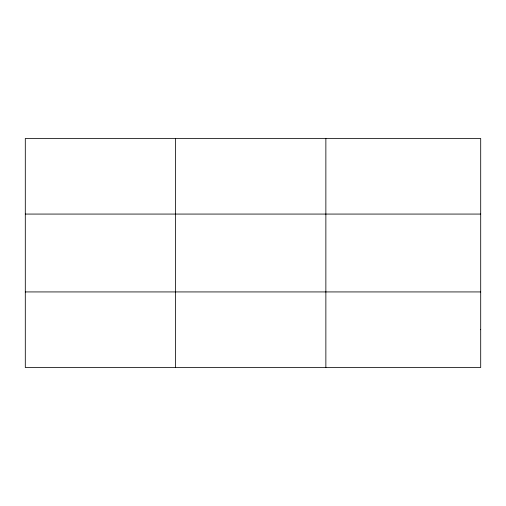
<?xml version="1.0" encoding="UTF-8"?>
<svg xmlns="http://www.w3.org/2000/svg" width="506" height="506" viewBox="0 0 506 506"><rect width="100%" height="100%" fill="white"/><g stroke="black" fill="none" stroke-linecap="round" stroke-linejoin="round"><path stroke-width="0.76" d="M175.582 138.492L175.582 367.508M325.864 138.492L325.864 367.508M25.3 214.07L480.7 214.07M25.3 291.93L480.7 291.93M480.7 329.722L480.7 367.508L25.3 367.508L25.3 138.492L480.7 138.492L480.7 329.722"/></g></svg>
